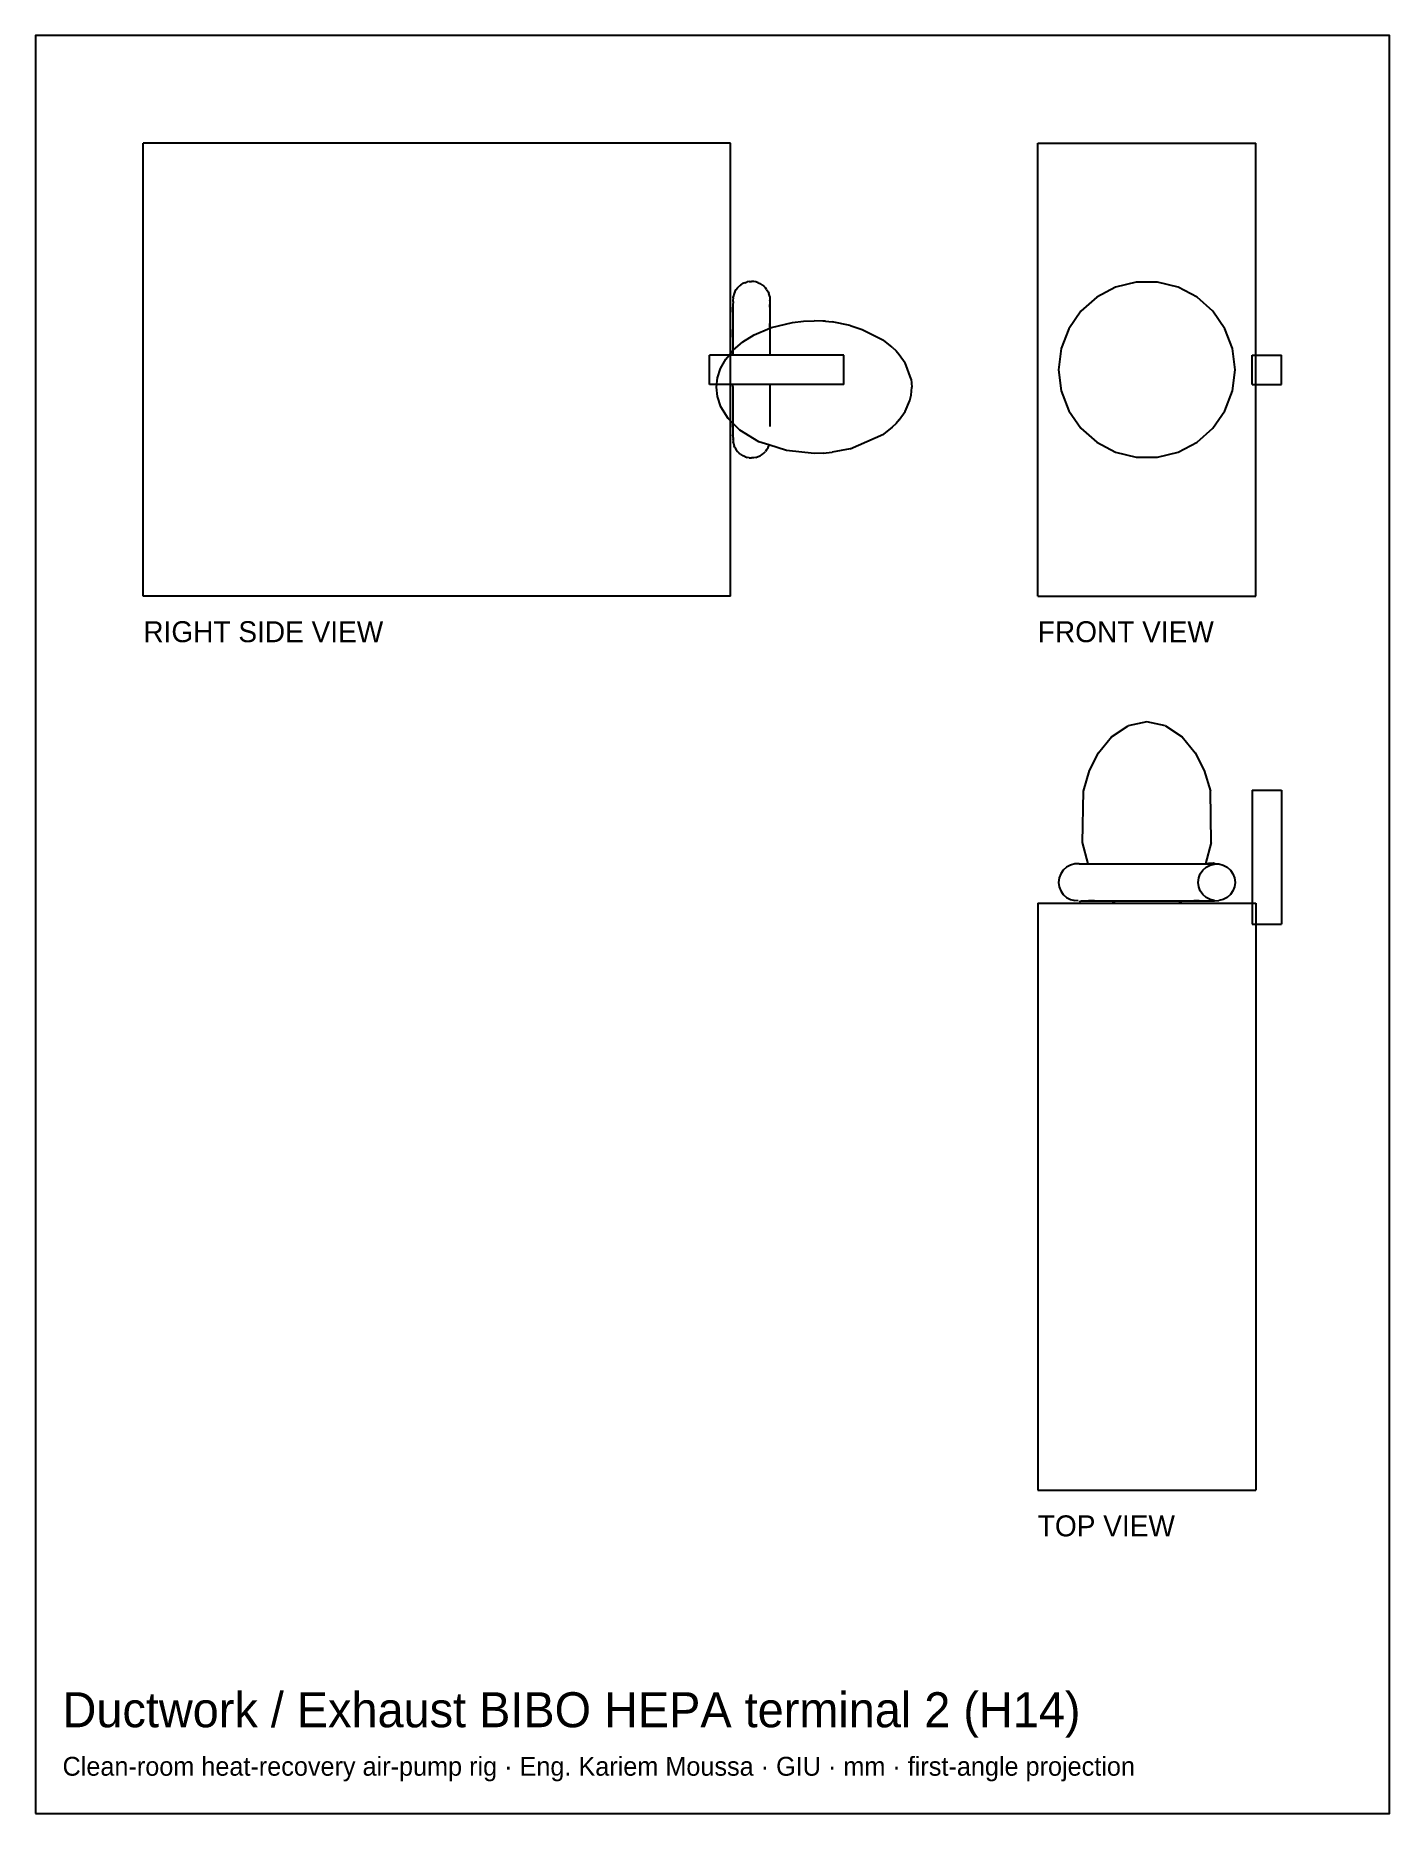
# Model space of a CAD drawing. Header units: millimetres. Extents: x -148 to 13, y -103 to 109.
import ezdxf

# ---------------------------------------------------------------- set-up
doc = ezdxf.new("R2010")
doc.units = ezdxf.units.MM
for name, color, linetype in [('BORDER', 7, 'Continuous'), ('HIDDEN', 8, 'Continuous'), ('TEXT', 5, 'Continuous'), ('VISIBLE', 7, 'Continuous')]:
    doc.layers.add(name, color=color, linetype=linetype)

msp = doc.modelspace()

# ---------------------------------------------------------------- linework, layer by layer
at = {"layer": 'BORDER'}
msp.add_lwpolyline([(-148.49, -103.19), (12.92, -103.19), (12.92, 108.85), (-148.49, 108.85)], close=True, dxfattribs=at)
at = {"layer": 'HIDDEN'}
for points in [[(-65.64, 96), (-135.64, 96)], [(-135.64, 42), (-135.64, 96)], [(-65.64, 42), (-65.64, 96)], [(-29, 96), (-3, 96)], [(-29, 42), (-29, 96)], [(-3, 42), (-3, 96)], [(-19.73, 78.84), (-21.98, 77.66)], [(-17.27, 79.44), (-19.73, 78.84)], [(-14.73, 79.44), (-17.27, 79.44)], [(-12.27, 78.84), (-14.73, 79.44)], [(-10.02, 77.66), (-12.27, 78.84)], [(-21.98, 77.66), (-23.87, 75.98)], [(-8.13, 75.98), (-10.02, 77.66)], [(-23.87, 75.98), (-25.31, 73.89)], [(-6.69, 73.89), (-8.13, 75.98)], [(-65.31, 71.33), (-64.17, 72.31)], [(-64.17, 72.31), (-62.8, 73.16)], [(-62.8, 73.16), (-60.94, 73.95)], [(-25.31, 73.89), (-26.21, 71.52)], [(-5.79, 71.52), (-6.69, 73.89)], [(-52.14, 70.75), (-68.14, 70.75)], [(-68.14, 67.25), (-68.14, 70.75)], [(-66.83, 69.14), (-66.2, 70.26)], [(-66.2, 70.26), (-65.64, 70.94)], [(-65.64, 67.25), (-65.64, 70.75)], [(-65.34, 71.3), (-65.31, 71.33)], [(-52.14, 67.25), (-52.14, 70.75)], [(-26.21, 71.52), (-26.52, 69)], [(-5.48, 69), (-5.79, 71.52)], [(-3.43, 70.75), (-3, 70.75)], [(-3.43, 70.75), (0.07, 70.75)], [(-3.43, 67.25), (-3.43, 70.75)], [(-3.43, 67.25), (-3.43, 70.75)], [(0.07, 67.25), (0.07, 70.75)], [(-67.3, 66.92), (-67.18, 68.01)], [(-67.18, 68.01), (-66.83, 69.14)], [(-26.52, 69), (-26.21, 66.48)], [(-5.79, 66.48), (-5.48, 69)], [(-52.14, 67.25), (-68.14, 67.25)], [(-67.18, 65.82), (-67.3, 66.92)], [(-66.77, 64.57), (-67.18, 65.82)], [(-26.21, 66.48), (-25.31, 64.11)], [(-6.69, 64.11), (-5.79, 66.48)], [(-3.43, 67.25), (-3, 67.25)], [(-3.43, 67.25), (0.07, 67.25)], [(-65.92, 63.19), (-66.77, 64.57)], [(-25.31, 64.11), (-23.87, 62.02)], [(-8.13, 62.02), (-6.69, 64.11)], [(-65.64, 62.91), (-65.92, 63.19)], [(-64.51, 61.79), (-65.34, 62.61)], [(-62.25, 60.41), (-64.51, 61.79)], [(-23.87, 62.02), (-21.98, 60.34)], [(-10.02, 60.34), (-8.13, 62.02)], [(-61.05, 60.02), (-62.25, 60.41)], [(-21.98, 60.34), (-19.73, 59.16)], [(-12.27, 59.16), (-10.02, 60.34)], [(-19.73, 59.16), (-17.27, 58.56)], [(-17.27, 58.56), (-14.73, 58.56)], [(-14.73, 58.56), (-12.27, 59.16)], [(-65.64, 42), (-135.64, 42)], [(-29, 42), (-3, 42)], [(-3.43, 18.86), (0.07, 18.86)], [(-3.43, 18.86), (-3.43, 2.86)], [(0.07, 18.86), (0.07, 2.86)], [(-9.82, 8.39), (-9.63, 8.89)], [(-9.63, 8.89), (-9.33, 9.32)], [(-9.33, 9.32), (-8.93, 9.67)], [(-8.93, 9.67), (-8.46, 9.92)], [(-8.46, 9.92), (-7.95, 10.04)], [(-9.88, 7.86), (-9.82, 8.39)], [(-9.82, 7.34), (-9.88, 7.86)], [(-9.63, 6.84), (-9.82, 7.34)], [(-9.33, 6.41), (-9.63, 6.84)], [(-8.93, 6.05), (-9.33, 6.41)], [(-29, 5.36), (-3, 5.36)], [(-29, 5.36), (-29, -64.64)], [(-8.46, 5.81), (-8.93, 6.05)], [(-7.95, 5.68), (-8.46, 5.81)], [(-3.43, 5.36), (-3.43, 2.86)], [(-3, 5.36), (-3, -64.64)], [(-3.43, 2.86), (-3, 2.86)], [(-3.43, 2.86), (0.07, 2.86)], [(-29, -64.64), (-3, -64.64)]]:
    msp.add_lwpolyline(points, dxfattribs=at)
at = {"layer": 'VISIBLE'}
for points in [[(-65.64, 96), (-135.64, 96)], [(-135.64, 42), (-135.64, 96)], [(-65.64, 70.75), (-65.64, 96)], [(-29, 96), (-3, 96)], [(-29, 42), (-29, 96)], [(-3, 42), (-3, 96)], [(-65.11, 78.28), (-64.95, 78.57)], [(-64.95, 78.57), (-64.81, 78.75)], [(-64.81, 78.75), (-64.59, 78.97)], [(-64.4, 79.12), (-64.59, 78.97)], [(-64.4, 79.12), (-64.16, 79.27)], [(-63.93, 79.37), (-64.16, 79.27)], [(-63.93, 79.37), (-63.66, 79.46)], [(-63.41, 79.5), (-63.66, 79.46)], [(-63.41, 79.5), (-63.14, 79.52)], [(-62.87, 79.5), (-63.14, 79.52)], [(-62.61, 79.46), (-62.87, 79.5)], [(-62.34, 79.37), (-62.61, 79.46)], [(-62.34, 79.37), (-62.11, 79.27)], [(-61.87, 79.12), (-62.11, 79.27)], [(-61.87, 79.12), (-61.68, 78.97)], [(-61.68, 78.97), (-61.47, 78.75)], [(-61.33, 78.57), (-61.47, 78.75)], [(-61.33, 78.57), (-61.16, 78.28)], [(-65.32, 77.59), (-65.34, 77.26)], [(-65.34, 77.26), (-65.33, 77.05)], [(-65.33, 77.05), (-65.34, 76.78)], [(-65.34, 76.78), (-65.34, 76.42)], [(-65.34, 75.85), (-65.34, 76.46)], [(-65.34, 76.42), (-65.34, 75.85)], [(-65.32, 77.59), (-65.3, 77.7)], [(-65.19, 78.1), (-65.3, 77.7)], [(-65.11, 78.28), (-65.19, 78.1)], [(-61.16, 78.28), (-61.08, 78.1)], [(-60.96, 77.71), (-61.08, 78.1)], [(-60.96, 77.71), (-60.93, 77.59)], [(-60.94, 77.31), (-60.94, 76.78)], [(-60.93, 77.26), (-60.94, 77.31)], [(-60.94, 76.78), (-60.94, 76.53)], [(-60.94, 76.46), (-60.94, 76.78)], [(-60.94, 76.53), (-60.94, 75.85)], [(-60.93, 77.59), (-60.93, 77.26)], [(-65.34, 75.85), (-65.34, 75.29)], [(-65.34, 75.29), (-65.34, 74.52)], [(-65.34, 74.52), (-65.34, 73.78)], [(-60.94, 75.85), (-60.94, 75.29)], [(-60.94, 75.29), (-60.94, 74.52)], [(-60.94, 74.52), (-60.94, 73.81)], [(-60.94, 73.95), (-60.94, 74.52)], [(-60.74, 74.03), (-58.26, 74.62)], [(-58.26, 74.62), (-56.94, 74.78)], [(-56.94, 74.78), (-55.65, 74.82)], [(-54.61, 74.79), (-55.65, 74.82)], [(-54.31, 74.77), (-54.61, 74.79)], [(-54.31, 74.77), (-53.53, 74.69)], [(-51.36, 74.27), (-53.53, 74.69)], [(-51.36, 74.27), (-49.95, 73.81)], [(-65.34, 72.87), (-65.34, 73.79)], [(-65.34, 73.78), (-65.34, 72.87)], [(-65.34, 72.87), (-65.34, 71.99)], [(-60.94, 73.95), (-60.74, 74.03)], [(-60.94, 73.81), (-60.94, 72.87)], [(-60.94, 72.87), (-60.94, 72)], [(-49.95, 73.81), (-47.41, 72.51)], [(-46.37, 71.7), (-47.41, 72.51)], [(-52.14, 70.75), (-68.14, 70.75)], [(-68.14, 67.25), (-68.14, 70.75)], [(-65.64, 70.94), (-65.34, 71.3)], [(-65.34, 71.99), (-65.34, 72)], [(-65.34, 71.99), (-65.34, 70.99)], [(-65.34, 70.99), (-65.34, 70.75)], [(-60.94, 72), (-60.94, 70.99)], [(-60.94, 70.99), (-60.94, 70.75)], [(-52.14, 67.25), (-52.14, 70.75)], [(-46.37, 71.7), (-45.9, 71.25)], [(-45.9, 71.25), (-45.51, 70.81)], [(-45.51, 70.81), (-44.82, 69.83)], [(-3, 70.75), (0.07, 70.75)], [(0.07, 67.25), (0.07, 70.75)], [(-44.08, 67.87), (-44.82, 69.83)], [(-44.08, 67.87), (-44, 66.92)], [(-52.14, 67.25), (-68.14, 67.25)], [(-65.64, 42), (-65.64, 67.25)], [(-65.34, 67.01), (-65.34, 67.25)], [(-65.34, 67.01), (-65.34, 66)], [(-65.34, 66), (-65.34, 65.13)], [(-60.94, 67.25), (-60.94, 67.01)], [(-60.94, 67.01), (-60.94, 66.01)], [(-60.94, 66.01), (-60.94, 65.13)], [(-44.24, 65.32), (-44.08, 65.97)], [(-44.08, 65.97), (-44, 66.92)], [(-3, 67.25), (0.07, 67.25)], [(-65.34, 65.13), (-65.34, 64.22)], [(-65.34, 64.22), (-65.34, 63.48)], [(-60.94, 65.13), (-60.94, 64.19)], [(-60.94, 64.19), (-60.94, 63.48)], [(-45.51, 63.03), (-44.82, 64.01)], [(-44.82, 64.01), (-44.24, 65.32)], [(-65.34, 62.61), (-65.64, 62.91)], [(-65.34, 63.48), (-65.34, 62.65)], [(-65.34, 62.65), (-65.34, 62.15)], [(-65.34, 62.15), (-65.34, 62.61)], [(-65.34, 62.15), (-65.34, 61.58)], [(-65.34, 61.58), (-65.34, 61.22)], [(-60.94, 63.48), (-60.94, 62.65)], [(-60.94, 62.65), (-60.94, 62.23)], [(-46.37, 62.14), (-47.41, 61.33)], [(-45.9, 62.59), (-46.37, 62.14)], [(-45.51, 63.03), (-45.9, 62.59)], [(-65.33, 60.95), (-65.34, 61.22)], [(-65.34, 61.22), (-65.32, 60.69)], [(-65.33, 60.92), (-65.33, 60.95)], [(-65.33, 60.74), (-65.32, 60.41)], [(-65.32, 60.69), (-65.33, 60.74)], [(-65.3, 60.3), (-65.32, 60.41)], [(-65.3, 60.3), (-65.19, 59.9)], [(-65.11, 59.72), (-65.19, 59.9)], [(-65.11, 59.72), (-64.95, 59.43)], [(-64.95, 59.43), (-64.81, 59.25)], [(-61.33, 59.43), (-61.47, 59.25)], [(-61.33, 59.43), (-61.16, 59.72)], [(-61.16, 59.72), (-61.08, 59.9)], [(-61.05, 60.02), (-61.08, 59.9)], [(-58.98, 59.35), (-61.05, 60.02)], [(-51.36, 59.57), (-53.53, 59.15)], [(-51.36, 59.57), (-47.41, 61.33)], [(-64.81, 59.25), (-64.59, 59.03)], [(-64.4, 58.88), (-64.59, 59.03)], [(-64.4, 58.88), (-64.16, 58.73)], [(-63.93, 58.63), (-64.16, 58.73)], [(-63.93, 58.63), (-63.66, 58.54)], [(-63.41, 58.5), (-63.66, 58.54)], [(-63.41, 58.5), (-63.14, 58.48)], [(-62.87, 58.5), (-63.14, 58.48)], [(-62.61, 58.54), (-62.87, 58.5)], [(-62.61, 58.54), (-62.34, 58.63)], [(-62.34, 58.63), (-62.11, 58.73)], [(-62.11, 58.73), (-61.87, 58.88)], [(-61.87, 58.88), (-61.68, 59.03)], [(-61.68, 59.03), (-61.47, 59.25)], [(-55.65, 59.02), (-58.98, 59.35)], [(-54.6, 59.05), (-55.65, 59.02)], [(-54.6, 59.05), (-53.53, 59.15)], [(-65.64, 42), (-135.64, 42)], [(-29, 42), (-3, 42)], [(-20.21, 25.21), (-18.24, 26.52)], [(-16, 27), (-18.24, 26.52)], [(-13.76, 26.52), (-16, 27)], [(-13.76, 26.52), (-11.79, 25.21)], [(-21.76, 23.32), (-20.21, 25.21)], [(-11.79, 25.21), (-10.24, 23.32)], [(-22.85, 21.18), (-21.76, 23.32)], [(-10.24, 23.32), (-9.15, 21.18)], [(-23.57, 18.72), (-22.85, 21.18)], [(-9.15, 21.18), (-8.43, 18.72)], [(-23.68, 12.62), (-23.57, 18.72)], [(-8.32, 12.62), (-8.43, 18.72)], [(-3.43, 18.86), (0.07, 18.86)], [(-3.43, 18.86), (-3.43, 5.36)], [(0.07, 18.86), (0.07, 2.86)], [(-22.99, 10.06), (-23.68, 12.62)], [(-8.32, 12.62), (-9.01, 10.06)], [(-26.27, 8.89), (-26.46, 8.39)], [(-25.97, 9.32), (-26.27, 8.89)], [(-25.57, 9.67), (-25.97, 9.32)], [(-25.1, 9.92), (-25.57, 9.67)], [(-24.59, 10.05), (-25.1, 9.92)], [(-24.08, 10.06), (-24.59, 10.05)], [(-24.08, 10.06), (-23.97, 10.06)], [(-23.97, 10.06), (-23.37, 10.06)], [(-23.37, 10.06), (-22.99, 10.06)], [(-22.99, 10.06), (-22.23, 10.06)], [(-22.23, 10.06), (-21.62, 10.06)], [(-21.62, 10.06), (-20.73, 10.06)], [(-20.73, 10.06), (-19.93, 10.06)], [(-19.93, 10.06), (-18.95, 10.06)], [(-18.95, 10.06), (-18.02, 10.06)], [(-18.02, 10.06), (-17, 10.06)], [(-17, 10.06), (-16, 10.06)], [(-16, 10.06), (-15, 10.06)], [(-15, 10.06), (-13.98, 10.06)], [(-13.98, 10.06), (-13.05, 10.06)], [(-13.05, 10.06), (-12.08, 10.06)], [(-12.08, 10.06), (-11.27, 10.06)], [(-11.27, 10.06), (-10.38, 10.06)], [(-10.38, 10.06), (-9.77, 10.06)], [(-9.77, 10.06), (-9.09, 10.06)], [(-9.09, 10.06), (-8.63, 10.06)], [(-8.64, 10.09), (-9.01, 10.07)], [(-8.04, 10.15), (-8.64, 10.09)], [(-8.63, 10.06), (-8.19, 10.06)], [(-8.19, 10.06), (-7.92, 10.06)], [(-7.91, 10.06), (-8.04, 10.15)], [(-7.92, 10.06), (-7.41, 10.05)], [(-7.41, 10.05), (-6.9, 9.92)], [(-6.9, 9.92), (-6.43, 9.67)], [(-6.43, 9.67), (-6.03, 9.32)], [(-6.03, 9.32), (-5.73, 8.89)], [(-5.73, 8.89), (-5.54, 8.39)], [(-26.46, 8.39), (-26.52, 7.86)], [(-26.52, 7.86), (-26.46, 7.34)], [(-26.46, 7.34), (-26.27, 6.84)], [(-26.27, 6.84), (-25.97, 6.41)], [(-25.97, 6.41), (-25.57, 6.05)], [(-6.03, 6.41), (-6.43, 6.05)], [(-5.73, 6.84), (-6.03, 6.41)], [(-5.54, 7.34), (-5.73, 6.84)], [(-5.54, 8.39), (-5.48, 7.86)], [(-5.48, 7.86), (-5.54, 7.34)], [(-29, 5.36), (-3, 5.36)], [(-29, 5.36), (-29, -64.64)], [(-25.57, 6.05), (-25.1, 5.81)], [(-25.1, 5.81), (-24.59, 5.68)], [(-24.2, 5.67), (-24.59, 5.68)], [(-24.06, 5.59), (-23.81, 5.67)], [(-23.81, 5.67), (-23.37, 5.66)], [(-23.37, 5.66), (-22.91, 5.66)], [(-22.23, 5.66), (-22.94, 5.66)], [(-22.91, 5.66), (-22.23, 5.66)], [(-22.23, 5.66), (-21.62, 5.66)], [(-21.62, 5.66), (-20.73, 5.66)], [(-20.73, 5.66), (-19.92, 5.66)], [(-20.21, 5.66), (-19.82, 5.36)], [(-19.92, 5.66), (-18.95, 5.66)], [(-18.95, 5.66), (-18.02, 5.66)], [(-18.02, 5.66), (-17, 5.66)], [(-17, 5.66), (-16, 5.66)], [(-16, 5.66), (-15, 5.66)], [(-15, 5.66), (-13.98, 5.66)], [(-13.98, 5.66), (-13.05, 5.66)], [(-13.05, 5.66), (-12.07, 5.66)], [(-11.79, 5.66), (-12.18, 5.36)], [(-12.07, 5.66), (-11.27, 5.66)], [(-11.27, 5.66), (-10.38, 5.66)], [(-9.77, 5.66), (-10.41, 5.66)], [(-10.38, 5.66), (-9.77, 5.66)], [(-9.77, 5.66), (-9.01, 5.66)], [(-9.01, 5.66), (-8.63, 5.66)], [(-8.63, 5.66), (-8.03, 5.67)], [(-8.03, 5.67), (-7.92, 5.66)], [(-7.92, 5.66), (-7.41, 5.68)], [(-6.9, 5.81), (-7.41, 5.68)], [(-6.43, 6.05), (-6.9, 5.81)], [(-3, 5.36), (-3, -64.64)], [(-3, 2.86), (0.07, 2.86)], [(-29, -64.64), (-3, -64.64)]]:
    msp.add_lwpolyline(points, dxfattribs=at)

# ---------------------------------------------------------------- texts
at = {"layer": 'TEXT'}
for s, height, p in [('RIGHT SIDE VIEW', 2.5, (-135.64, 36.5)), ('FRONT VIEW', 2.5, (-29, 36.5)), ('TOP VIEW', 2.5, (-29, -70.14)), ('Ductwork / Exhaust BIBO HEPA terminal 2 (H14)', 4.1765, (-145.27, -92.91)), ('Clean-room heat-recovery air-pump rig · Eng. Kariem Moussa · GIU · mm · first-angle projection', 2.2489, (-145.27, -98.69))]:
    msp.add_text(s, height=height, dxfattribs=at).set_placement(p)

doc.saveas('drawing.dxf')
